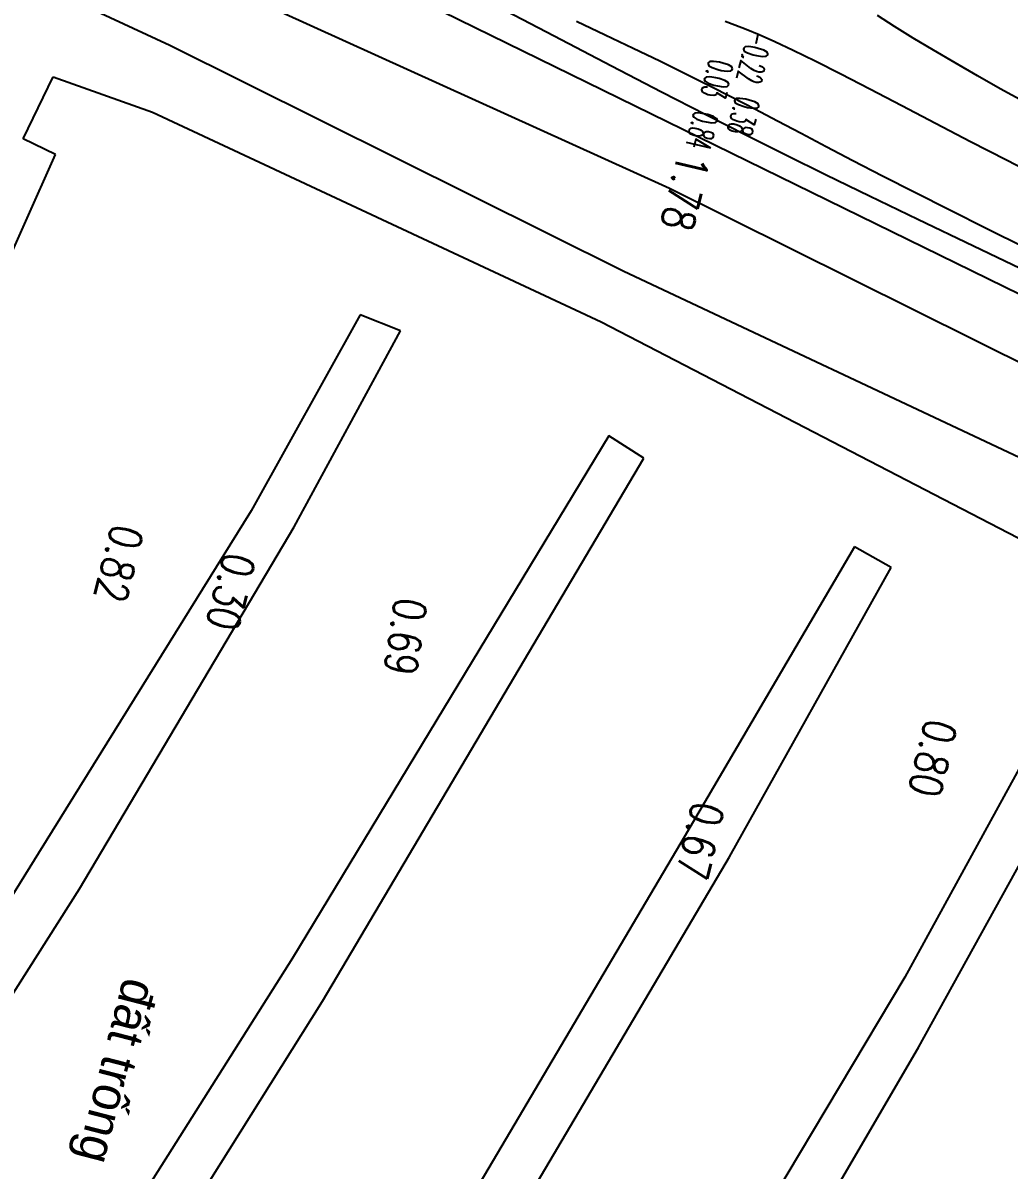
# Model space of a CAD drawing. Header units: metres. Extents: x 583412 to 583840, y 1186334 to 1187497.
# Drawn here: x 583755.13 to 583782.8, y 1187277.37 to 1187309.57 of the extents above; entities that cross this region are included whole.
import ezdxf
from ezdxf.enums import TextEntityAlignment as Align

# ---------------------------------------------------------------- set-up
doc = ezdxf.new("R2010")
doc.units = ezdxf.units.M
doc.header["$MEASUREMENT"] = 0
for name, color, linetype in [('$For$Printing$', 7, 'Continuous'), ('1111DONG MUC', 2, 'Continuous'), ('cao do binh do', 4, 'Continuous'), ('CaoDoTN', 2, 'Continuous'), ('Docao', 22, 'Continuous'), ('KS.leduongdat', 36, 'Continuous'), ('ks.text ks', 7, 'Continuous'), ('KS_muong ao', 4, 'TALUYPHAI-KHKS')]:
    doc.layers.add(name, color=color, linetype=linetype)
doc.styles.add('ChuSo', font='vnsimple.shx')
doc.styles.add('TENSONG', font='VAPTIMI.TTF')
doc.linetypes.add('TALUYPHAI-KHKS', pattern='A,5,[130,ltypeshp,S=5,R=0,X=0,Y=-5],10,[130,ltypeshp,S=5,R=0,X=0,Y=-5],10,[130,ltypeshp,S=10,R=0,X=0,Y=-10],5', length=30)
doc.linetypes.add('TALUYTRAI-KHKS', pattern='A,5,[130,ltypeshp,S=5,R=0,X=0,Y=5],10,[130,ltypeshp,S=5,R=0,X=0,Y=5],10,[130,ltypeshp,S=10,R=0,X=0,Y=10],5', length=30)

msp = doc.modelspace()

# ---------------------------------------------------------------- linework, layer by layer
at = {"layer": '$For$Printing$', "color": 252}
for p, q in [((583768.245, 1187310.143), (583770.039, 1187309.203)), ((583774.831, 1187309.619), (583775.107, 1187309.518)), ((583775.107, 1187309.518), (583775.422, 1187309.395)), ((583770.039, 1187309.203), (583771.645, 1187308.364)), ((583775.422, 1187309.395), (583775.789, 1187309.24)), ((583775.789, 1187309.24), (583776.224, 1187309.046)), ((583776.224, 1187309.046), (583776.742, 1187308.803)), ((583776.742, 1187308.803), (583777.358, 1187308.501)), ((583777.358, 1187308.501), (583778.082, 1187308.136)), ((583771.645, 1187308.364), (583773.047, 1187307.636)), ((583778.082, 1187308.136), (583778.899, 1187307.715)), ((583773.047, 1187307.636), (583774.289, 1187306.997)), ((583778.899, 1187307.715), (583779.791, 1187307.251)), ((583779.791, 1187307.251), (583780.738, 1187306.756)), ((583774.289, 1187306.997), (583775.434, 1187306.416)), ((583780.738, 1187306.756), (583781.723, 1187306.243)), ((583775.434, 1187306.416), (583776.54, 1187305.863)), ((583781.723, 1187306.243), (583782.726, 1187305.723)), ((583776.54, 1187305.863), (583777.669, 1187305.307)), ((583782.726, 1187305.723), (583783.727, 1187305.208)), ((583777.669, 1187305.307), (583778.881, 1187304.717)), ((583778.881, 1187304.717), (583780.238, 1187304.062)), ((583780.238, 1187304.062), (583781.799, 1187303.311)), ((583781.799, 1187303.311), (583783.604, 1187302.444))]:
    msp.add_line(p, q, dxfattribs=at)
at = {"layer": '$For$Printing$', "color": 40}
for p, q in [((583779.587, 1187309.469), (583779.108, 1187309.774)), ((583770.667, 1187309.619), (583771.472, 1187309.236)), ((583780.115, 1187309.143), (583779.587, 1187309.469)), ((583771.472, 1187309.236), (583772.254, 1187308.862)), ((583780.684, 1187308.799), (583780.115, 1187309.143)), ((583772.254, 1187308.862), (583773.004, 1187308.5)), ((583781.286, 1187308.444), (583780.684, 1187308.799)), ((583773.004, 1187308.5), (583773.717, 1187308.15)), ((583773.717, 1187308.15), (583774.389, 1187307.813)), ((583781.913, 1187308.083), (583781.286, 1187308.444)), ((583782.556, 1187307.721), (583781.913, 1187308.083)), ((583774.389, 1187307.813), (583775.034, 1187307.483)), ((583783.207, 1187307.362), (583782.556, 1187307.721)), ((583775.034, 1187307.483), (583775.668, 1187307.153)), ((583775.668, 1187307.153), (583776.307, 1187306.817)), ((583776.307, 1187306.817), (583776.968, 1187306.469)), ((583776.968, 1187306.469), (583777.668, 1187306.1)), ((583777.668, 1187306.1), (583778.422, 1187305.706)), ((583778.422, 1187305.706), (583779.249, 1187305.279)), ((583779.249, 1187305.279), (583780.158, 1187304.814)), ((583780.158, 1187304.814), (583781.139, 1187304.318)), ((583781.139, 1187304.318), (583782.177, 1187303.799)), ((583782.177, 1187303.799), (583783.255, 1187303.263))]:
    msp.add_line(p, q, dxfattribs=at)
at = {"layer": '1111DONG MUC'}
msp.add_point((583775.309, 1187308.67, -0.238), dxfattribs=at)
at = {"layer": 'KS.leduongdat'}
for p, q in [((583751.246, 1187312.667, 1.502), (583759.251, 1187308.942, 1.502)), ((583773.272, 1187304.923, 1.748), (583760.015, 1187310.938, 1.748)), ((583759.251, 1187308.942, 1.502), (583771.995, 1187302.602, 1.502)), ((583787.534, 1187297.827, 1.748), (583773.272, 1187304.923, 1.748)), ((583771.995, 1187302.602, 1.502), (583786.589, 1187295.731, 1.502))]:
    msp.add_line(p, q, dxfattribs=at)
at = {"layer": 'KS_muong ao', "color": 125, "ltscale": 0.03}
for p, q in [((583788.253, 1187299.417), (583760.599, 1187312.971)), ((583755.133, 1187306.316, 0.571), (583755.979, 1187308.051, 0.571)), ((583755.979, 1187308.051, 0.571), (583758.763, 1187307.059, 0.571)), ((583758.763, 1187307.059, 0.571), (583771.358, 1187301.179, 0.571)), ((583771.358, 1187301.179, 0.571), (583785.489, 1187293.848, 0.571))]:
    msp.add_line(p, q, dxfattribs=at)
at = {"layer": 'KS_muong ao', "color": 125, "linetype": 'TALUYTRAI-KHKS', "ltscale": 0.03}
for p, q in [((583756.042, 1187305.871, 0.571), (583755.133, 1187306.316, 0.571)), ((583751.711, 1187296.171, 0.571), (583756.042, 1187305.871, 0.571)), ((583764.594, 1187301.379, 0.571), (583761.537, 1187295.874, 0.571)), ((583765.727, 1187300.924, 0.571), (583764.594, 1187301.379, 0.571)), ((583762.744, 1187295.421, 0.571), (583765.727, 1187300.924, 0.571)), ((583771.569, 1187297.975, 0.571), (583762.69, 1187283.319, 0.571)), ((583772.549, 1187297.352, 0.571), (583771.569, 1187297.975, 0.571)), ((583763.536, 1187282.115, 0.571), (583772.549, 1187297.352, 0.571)), ((583761.537, 1187295.874, 0.571), (583755.562, 1187286.262, 0.571)), ((583756.719, 1187285.265, 0.571), (583762.744, 1187295.421, 0.571)), ((583778.461, 1187294.867, 0.571), (583773.689, 1187286.715, 0.571)), ((583779.497, 1187294.282, 0.571), (583778.461, 1187294.867, 0.571)), ((583774.957, 1187286.163, 0.571), (583779.497, 1187294.282, 0.571)), ((583784.744, 1187291.68, 0.571), (583779.879, 1187282.787, 0.571)), ((583780.268, 1187280.83, 0.571), (583785.951, 1187291.122, 0.571)), ((583773.689, 1187286.715, 0.571), (583765.5, 1187272.877, 0.571)), ((583755.562, 1187286.262, 0.571), (583749.859, 1187277.054, 0.571)), ((583766.405, 1187271.691, 0.571), (583774.957, 1187286.163, 0.571)), ((583750.811, 1187275.978, 0.571), (583756.719, 1187285.265, 0.571)), ((583762.69, 1187283.319, 0.571), (583757.077, 1187274.426, 0.571)), ((583779.879, 1187282.787, 0.571), (583772.497, 1187270.437, 0.571)), ((583758.386, 1187273.909, 0.571), (583763.536, 1187282.115, 0.571)), ((583773.904, 1187269.924, 0.571), (583780.268, 1187280.83, 0.571))]:
    msp.add_line(p, q, dxfattribs=at)

# ---------------------------------------------------------------- texts
at = {"layer": '1111DONG MUC', "style": 'ChuSo', "width": 0.5}
for s, p in [('-0.22', (583775.309, 1187308.67, -0.238)), ('0.03', (583774.27, 1187308.067, 0.027)), ('0.38', (583775.011, 1187307.028, 0.027)), ('0.84', (583773.846, 1187306.62, 1.599))]:
    msp.add_text(s, height=0.7, rotation=256.5354, dxfattribs=at).set_placement(p, align=Align.CENTER)
at = {"layer": 'cao do binh do', "color": 44, "style": 'ChuSo', "width": 0.8}
for s, p in [('1.78', (583773.272, 1187304.923, 1.775)), ('0.80', (583780.221, 1187289.031, 0.804)), ('0.67', (583773.689, 1187286.715, 0.669))]:
    msp.add_text(s, height=0.9, rotation=256.5354, dxfattribs=at).set_placement(p, align=Align.CENTER)
at = {"layer": 'CaoDoTN', "style": 'ChuSo', "width": 0.8}
for s, p in [('0.82', (583757.383, 1187294.497)), ('0.30', (583760.526, 1187293.709))]:
    msp.add_text(s, height=0.9, rotation=255.9262, dxfattribs=at).set_placement(p, align=Align.CENTER)
at = {"layer": 'Docao', "color": 3, "style": 'ChuSo', "width": 0.8}
msp.add_text('0.69', height=0.9, rotation=261.5963, dxfattribs=at).set_placement((583765.42, 1187292.405, 0.69), align=Align.CENTER)
at = {"layer": 'ks.text ks', "style": 'TENSONG'}
msp.add_text('ñaát troáng', height=1, rotation=255.4956, dxfattribs=at).set_placement((583757.298, 1187280.265), align=Align.CENTER)

doc.saveas('drawing.dxf')
